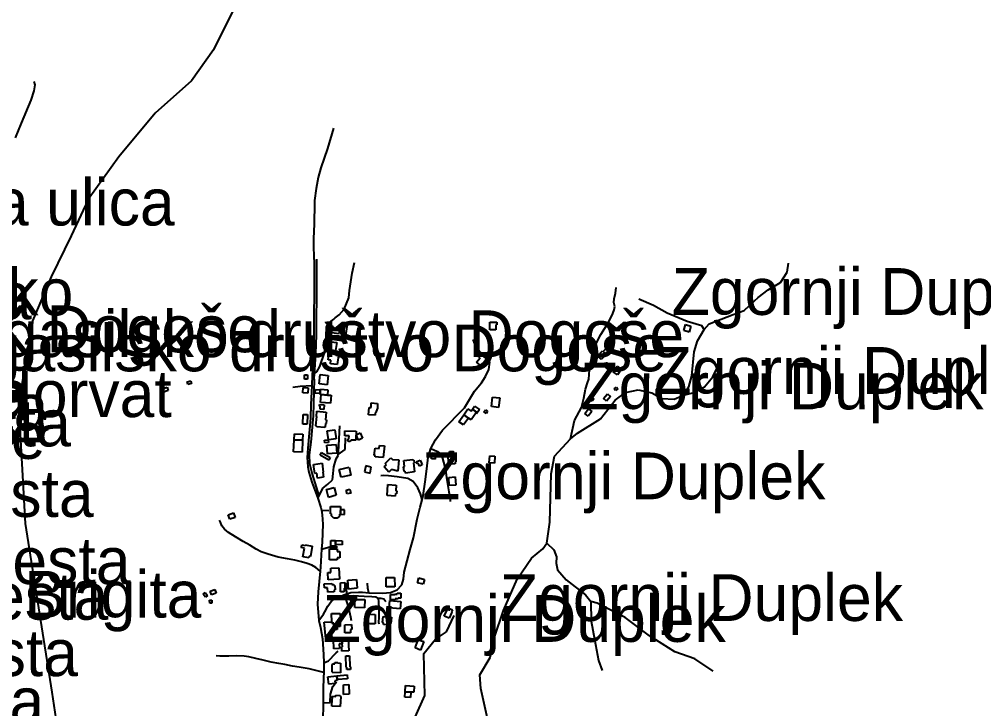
# Model space of a CAD drawing. Extents: x -8864 to 13231, y -7697 to 8949.
# Drawn here: x 1941 to 3221, y 4514 to 5428 of the extents above; entities that cross this region are included whole.
import ezdxf

# ---------------------------------------------------------------- set-up
doc = ezdxf.new("R2010")
doc.units = 0
for name, color, linetype in [('OSM_BUILDING_DETACHED', 9, 'CONTINUOUS'), ('OSM_BUILDING_GARAGE', 9, 'CONTINUOUS'), ('OSM_BUILDING_HOUSE', 9, 'CONTINUOUS'), ('OSM_BUILDING_YES', 9, 'CONTINUOUS'), ('OSM_HIGHWAY_FOOTWAY', 8, 'CONTINUOUS'), ('OSM_HIGHWAY_PATH', 8, 'CONTINUOUS'), ('OSM_HIGHWAY_RESIDENTIAL', 8, 'CONTINUOUS'), ('OSM_HIGHWAY_SERVICE', 8, 'CONTINUOUS'), ('OSM_HIGHWAY_TERTIARY', 8, 'CONTINUOUS'), ('OSM_HIGHWAY_TRACK', 8, 'CONTINUOUS'), ('OSM_HIGHWAY_UNCLASSIFIED', 8, 'CONTINUOUS'), ('OSM_LABELS', 8, 'CONTINUOUS'), ('OSM_WATERWAY_RIVER', 4, 'CONTINUOUS')]:
    doc.layers.add(name, color=color, linetype=linetype)

msp = doc.modelspace()

# ---------------------------------------------------------------- linework, layer by layer
at = {"layer": 'OSM_BUILDING_DETACHED'}
for p, q in [((2367.848652, 4777.490023), (2367.795053, 4771.585573)), ((2372.925222, 4777.445545), (2367.848652, 4777.490023)), ((2372.871624, 4771.541095), (2372.925222, 4777.445545)), ((2367.795053, 4771.585573), (2372.871624, 4771.541095))]:
    msp.add_line(p, q, dxfattribs=at)
at = {"layer": 'OSM_BUILDING_GARAGE'}
for p, q in [((2401.317262, 4835.700567), (2399.525532, 4828.150432)), ((2399.525532, 4828.150432), (2406.837937, 4826.137804)), ((2408.315732, 4834.221675), (2401.317262, 4835.700567)), ((2406.837937, 4826.137804), (2408.315732, 4834.221675))]:
    msp.add_line(p, q, dxfattribs=at)
at = {"layer": 'OSM_BUILDING_HOUSE'}
for p, q in [((2565.78895, 5026.255313), (2575.107481, 5026.32203)), ((2565.865519, 5016.303367), (2565.78895, 5026.255313)), ((2573.890023, 5016.370084), (2565.865519, 5016.303367)), ((2575.130451, 5022.930585), (2573.836424, 5022.919465)), ((2573.836424, 5022.919465), (2573.890023, 5016.370084)), ((2575.107481, 5026.32203), (2575.130451, 5022.930585)), ((2351.363199, 4976.651256), (2354.709294, 5000.558166)), ((2354.709294, 5000.558166), (2362.687855, 4999.435097)), ((2362.687855, 4999.435097), (2361.225374, 4988.982774)), ((2361.225374, 4988.982774), (2362.396891, 4988.815981)), ((2362.396891, 4988.815981), (2361.562281, 4982.867053)), ((2361.562281, 4982.867053), (2365.122771, 4982.355556)), ((2365.122771, 4982.355556), (2363.415267, 4970.135234)), ((2355.015573, 4976.13976), (2351.363199, 4976.651256)), ((2354.357073, 4971.413975), (2355.015573, 4976.13976)), ((2363.415267, 4970.135234), (2354.357073, 4971.413975)), ((2339.157991, 4944.504803), (2340.651099, 4957.05871)), ((2340.651099, 4957.05871), (2351.432111, 4955.768849)), ((2351.432111, 4955.768849), (2349.939003, 4943.226061)), ((2317.703164, 4932.907172), (2318.231495, 4939.890214)), ((2318.231495, 4939.890214), (2324.793517, 4939.389836)), ((2349.939003, 4943.226061), (2339.157991, 4944.504803)), ((2324.265187, 4932.406795), (2317.703164, 4932.907172)), ((2324.793517, 4939.389836), (2324.265187, 4932.406795)), ((2341.317256, 4920.075278), (2342.136551, 4930.472003)), ((2342.136551, 4930.472003), (2350.444362, 4929.804834)), ((2350.444362, 4929.804834), (2355.260596, 4929.426771)), ((2355.260596, 4929.426771), (2354.4413, 4919.030045)), ((2354.4413, 4919.030045), (2341.317256, 4920.075278)), ((2317.863961, 4891.209075), (2317.963501, 4903.929774)), ((2317.963501, 4903.929774), (2323.713885, 4903.929774)), ((2323.713885, 4903.929774), (2323.407606, 4891.09788)), ((2335.107454, 4889.174208), (2336.095203, 4901.316694)), ((2335.819552, 4901.350052), (2336.462738, 4908.333093)), ((2336.095203, 4901.316694), (2335.819552, 4901.350052)), ((2336.462738, 4908.333093), (2348.667946, 4907.276742)), ((2348.667946, 4907.276742), (2347.909906, 4896.79106)), ((2323.407606, 4891.09788), (2317.863961, 4891.209075)), ((2335.720012, 4889.12973), (2335.107454, 4889.174208)), ((2335.651099, 4888.151214), (2335.720012, 4889.12973)), ((2347.565342, 4891.998559), (2347.24375, 4887.328372)), ((2348.752172, 4891.909603), (2347.565342, 4891.998559)), ((2347.909906, 4896.79106), (2349.089079, 4896.702104)), ((2349.089079, 4896.702104), (2348.752172, 4891.909603)), ((2336.447424, 4888.095617), (2335.651099, 4888.151214)), ((2336.409139, 4887.684196), (2336.447424, 4888.095617)), ((2346.317256, 4886.883592), (2336.409139, 4887.684196)), ((2346.363198, 4887.406208), (2346.317256, 4886.883592)), ((2347.24375, 4887.328372), (2346.363198, 4887.406208)), ((2349.977287, 4882.191166), (2353.346354, 4882.647065)), ((2351.615879, 4870.27107), (2349.977287, 4882.191166)), ((2353.346354, 4882.647065), (2356.56228, 4883.091845)), ((2356.56228, 4883.091845), (2360.329509, 4883.614461)), ((2360.329509, 4883.614461), (2361.9681, 4871.694365)), ((2373.331042, 4875.675144), (2373.560751, 4882.480273)), ((2378.997199, 4875.474993), (2373.331042, 4875.675144)), ((2373.560751, 4882.480273), (2388.484183, 4881.979896)), ((2388.484183, 4881.979896), (2388.070707, 4869.82629)), ((2349.326445, 4863.098997), (2361.71542, 4864.188708)), ((2350.329508, 4851.812712), (2349.326445, 4863.098997)), ((2361.9681, 4871.694365), (2351.615879, 4870.27107)), ((2361.71542, 4864.188708), (2362.710826, 4852.913542)), ((2377.442834, 4870.460101), (2377.595973, 4871.027196)), ((2377.465805, 4869.659498), (2377.442834, 4870.460101)), ((2377.863967, 4868.669863), (2377.465805, 4869.659498)), ((2377.595973, 4871.027196), (2377.978822, 4871.416378)), ((2378.591379, 4868.169486), (2377.863967, 4868.669863)), ((2377.978822, 4871.416378), (2378.874687, 4871.705485)), ((2379.770552, 4868.024933), (2378.591379, 4868.169486)), ((2378.874687, 4871.705485), (2378.997199, 4875.474993)), ((2380.689389, 4868.314039), (2379.770552, 4868.024933)), ((2381.378516, 4869.214718), (2380.689389, 4868.314039)), ((2381.409144, 4870.04868), (2381.378516, 4869.214718)), ((2388.070707, 4869.82629), (2381.409144, 4870.04868)), ((2362.710826, 4852.913542), (2350.329508, 4851.812712)), ((2331.654161, 4837.679837), (2343.1243, 4839.425597)), ((2333.422921, 4825.748621), (2331.654161, 4837.679837)), ((2343.1243, 4839.425597), (2344.885403, 4827.472143)), ((2425.620481, 4834.588618), (2428.744524, 4837.312894)), ((2427.021706, 4839.103132), (2434.609762, 4846.475356)), ((2428.744524, 4837.312894), (2427.021706, 4839.103132)), ((2434.609762, 4846.475356), (2436.524004, 4844.484967)), ((2436.524004, 4844.484967), (2445.184036, 4843.695483)), ((2445.184036, 4843.695483), (2443.75984, 4828.706406)), ((2468.231512, 4841.149119), (2473.208541, 4843.450854)), ((2469.341772, 4838.725069), (2468.231512, 4841.149119)), ((2470.896137, 4839.425597), (2469.341772, 4838.725069)), ((2472.641926, 4835.63385), (2470.896137, 4839.425597)), ((2476.225387, 4837.290655), (2472.641926, 4835.63385)), ((2473.208541, 4843.450854), (2474.127378, 4841.460465)), ((2474.127378, 4841.460465), (2474.280517, 4841.527182)), ((2474.280517, 4841.527182), (2476.225387, 4837.290655)), ((2336.141145, 4826.160043), (2333.422921, 4825.748621)), ((2337.090609, 4819.744095), (2336.141145, 4826.160043)), ((2344.885403, 4827.472143), (2344.058451, 4827.349828)), ((2344.058451, 4827.349828), (2345.015572, 4820.711491)), ((2431.600573, 4827.672294), (2425.620481, 4834.588618)), ((2435.482657, 4831.0415), (2431.600573, 4827.672294)), ((2443.75984, 4828.706406), (2435.482657, 4831.0415)), ((2345.015572, 4820.711491), (2337.090609, 4819.744095)), ((2511.248362, 4820.611416), (2519.854795, 4821.267466)), ((2512.067657, 4809.725433), (2511.248362, 4820.611416)), ((2519.854795, 4821.267466), (2520.67409, 4810.392602)), ((2520.67409, 4810.392602), (2512.067657, 4809.725433)), ((2428.116653, 4687.755717), (2439.471937, 4687.822434)), ((2428.193222, 4675.490917), (2428.116653, 4687.755717)), ((2439.471937, 4687.822434), (2439.54085, 4675.557634)), ((2434.31114, 4675.524276), (2428.193222, 4675.490917)), ((2439.54085, 4675.557634), (2434.31114, 4675.524276)), ((2386.623539, 4647.914575), (2386.845592, 4658.77832)), ((2386.845592, 4658.77832), (2399.916037, 4658.511452)), ((2399.916037, 4658.511452), (2399.693985, 4647.647707)), ((2399.693985, 4647.647707), (2386.623539, 4647.914575)), ((2355.804241, 4639.897421), (2367.266723, 4640.064213)), ((2355.965037, 4628.978079), (2355.804241, 4639.897421)), ((2367.266723, 4640.064213), (2367.305007, 4637.106428)), ((2367.305007, 4637.106428), (2369.525528, 4637.139787)), ((2369.594441, 4632.514078), (2367.305007, 4632.480719)), ((2367.305007, 4632.480719), (2367.442833, 4622.973553)), ((2369.525528, 4637.139787), (2369.594441, 4632.514078)), ((2402.749116, 4626.376118), (2402.971168, 4639.030101)), ((2402.971168, 4639.030101), (2413.698581, 4638.841069)), ((2413.698581, 4638.841069), (2413.476529, 4626.187087)), ((2423.445902, 4627.910608), (2424.219256, 4636.205749)), ((2424.219256, 4636.205749), (2435.229977, 4635.182756)), ((2435.229977, 4635.182756), (2434.441309, 4626.743061)), ((2356.03395, 4628.978079), (2355.965037, 4628.978079)), ((2356.05692, 4627.19896), (2356.03395, 4628.978079)), ((2358.798115, 4627.243438), (2356.05692, 4627.19896)), ((2358.867028, 4622.840119), (2358.798115, 4627.243438)), ((2363.208529, 4622.906836), (2358.867028, 4622.840119)), ((2367.442833, 4622.973553), (2363.208529, 4622.906836)), ((2413.476529, 4626.187087), (2402.749116, 4626.376118)), ((2424.923697, 4627.777174), (2423.445902, 4627.910608)), ((2424.716959, 4625.553276), (2424.923697, 4627.777174)), ((2432.932886, 4624.786031), (2424.716959, 4625.553276)), ((2433.12431, 4626.865376), (2432.932886, 4624.786031)), ((2434.441309, 4626.743061), (2433.12431, 4626.865376)), ((2358.591377, 4605.360277), (2369.739924, 4605.782818)), ((2359.035481, 4593.251149), (2358.591377, 4605.360277)), ((2369.961976, 4599.978442), (2365.972695, 4599.833889)), ((2365.972695, 4599.833889), (2366.210061, 4593.518017)), ((2369.739924, 4605.782818), (2369.961976, 4599.978442)), ((2366.210061, 4593.518017), (2359.035481, 4593.251149)), ((2357.266722, 4529.725488), (2357.32032, 4530.381538)), ((2357.32032, 4530.381538), (2361.546967, 4530.070192)), ((2361.546967, 4530.070192), (2361.669479, 4531.726996)), ((2361.669479, 4531.726996), (2367.335635, 4531.304456)), ((2367.335635, 4531.304456), (2367.243752, 4529.970117)), ((2356.256002, 4517.316134), (2356.370856, 4518.861743)), ((2367.075298, 4516.52665), (2356.256002, 4517.316134)), ((2356.363199, 4518.861743), (2357.159524, 4529.725488)), ((2356.370856, 4518.861743), (2356.363199, 4518.861743)), ((2357.159524, 4529.725488), (2357.266722, 4529.725488)), ((2368.05539, 4529.9034), (2367.075298, 4516.52665)), ((2367.243752, 4529.970117), (2368.05539, 4529.9034))]:
    msp.add_line(p, q, dxfattribs=at)
at = {"layer": 'OSM_BUILDING_YES'}
for p, q in [((2349.234561, 5004.283196), (2351.577594, 5022.285654)), ((2351.577594, 5022.285654), (2356.853245, 5021.596246)), ((2356.853245, 5021.596246), (2355.720014, 5012.900802)), ((2366.056922, 5011.555344), (2366.730735, 5016.725908)), ((2366.730735, 5016.725908), (2369.671011, 5016.347845)), ((2369.671011, 5016.347845), (2370.811899, 5025.098886)), ((2370.811899, 5025.098886), (2376.462742, 5024.364999)), ((2376.462742, 5024.364999), (2373.438239, 5001.136379)), ((2823.139667, 5015.36933), (2825.452072, 5023.453201)), ((2825.452072, 5023.453201), (2832.733849, 5021.362736)), ((2832.733849, 5021.362736), (2830.436758, 5013.278865)), ((2373.438239, 5001.136379), (2349.234561, 5004.283196)), ((2355.720014, 5012.900802), (2366.056922, 5011.555344)), ((2830.436758, 5013.278865), (2823.139667, 5015.36933)), ((2716.294326, 4987.592837), (2721.63889, 4993.274898)), ((2721.63889, 4993.274898), (2725.375491, 4989.750019)), ((2366.424456, 4980.420764), (2367.190153, 4986.024989)), ((2372.067642, 4979.6424), (2366.424456, 4980.420764)), ((2367.190153, 4986.024989), (2372.825682, 4985.246624)), ((2372.825682, 4985.246624), (2372.067642, 4979.6424)), ((2548.001811, 4973.437723), (2552.948213, 4979.297696)), ((2549.801199, 4981.955254), (2552.435196, 4985.090951)), ((2552.948213, 4979.297696), (2549.801199, 4981.955254)), ((2552.435196, 4985.090951), (2562.136576, 4976.895885)), ((2708.591416, 4981.377041), (2715.306577, 4988.526875)), ((2713.323422, 4976.918124), (2708.591416, 4981.377041)), ((2720.030927, 4984.056839), (2713.323422, 4976.918124)), ((2715.306577, 4988.526875), (2716.294326, 4987.592837)), ((2720.030927, 4984.056839), (2716.294326, 4987.592837)), ((2716.294326, 4987.592837), (2720.030927, 4984.056839)), ((2725.375491, 4989.750019), (2720.030927, 4984.056839)), ((2554.563834, 4967.889096), (2548.001811, 4973.437723)), ((2562.136576, 4976.895885), (2554.563834, 4967.889096)), ((2729.533225, 4960.628067), (2734.732307, 4968.100367)), ((2734.732307, 4968.100367), (2740.291266, 4964.208544)), ((2319.854773, 4950.887392), (2320.007912, 4956.547214)), ((2320.007912, 4956.547214), (2323.989536, 4956.447138)), ((2323.989536, 4956.447138), (2323.828739, 4950.776197)), ((2735.107498, 4956.736245), (2729.533225, 4960.628067)), ((2740.291266, 4964.208544), (2735.107498, 4956.736245)), ((2131.470372, 4938.111095), (2137.641889, 4940.112604)), ((2137.641889, 4940.112604), (2139.0278, 4935.820479)), ((2164.11203, 4947.406991), (2168.912949, 4948.852525)), ((2165.168691, 4943.870992), (2164.11203, 4947.406991)), ((2169.969611, 4945.305407), (2165.168691, 4943.870992)), ((2168.912949, 4948.852525), (2169.969611, 4945.305407)), ((2323.828739, 4950.776197), (2319.854773, 4950.887392)), ((2731.003363, 4937.977661), (2733.721587, 4940.279396)), ((2733.721587, 4940.279396), (2735.467376, 4938.200051)), ((2132.86394, 4933.818971), (2131.470372, 4938.111095)), ((2139.0278, 4935.820479), (2132.86394, 4933.818971)), ((2334.15799, 4932.195525), (2334.464269, 4937.010265)), ((2340.605158, 4931.795223), (2334.15799, 4932.195525)), ((2334.464269, 4937.010265), (2340.903779, 4936.598844)), ((2340.520931, 4930.594318), (2340.605158, 4931.795223)), ((2342.136551, 4930.472003), (2340.520931, 4930.594318)), ((2340.605158, 4931.795223), (2340.903779, 4936.598844)), ((2340.903779, 4936.598844), (2340.605158, 4931.795223)), ((2340.903779, 4936.598844), (2340.972692, 4937.621837)), ((2340.972692, 4937.621837), (2350.995664, 4936.832353)), ((2350.444362, 4929.804834), (2342.136551, 4930.472003)), ((2350.995664, 4936.832353), (2350.444362, 4929.804834)), ((2567.818046, 4914.715682), (2569.479609, 4927.180634)), ((2569.479609, 4927.180634), (2578.890023, 4925.913011)), ((2698.377019, 4924.145012), (2700.520971, 4926.880407)), ((2700.520971, 4926.880407), (2703.6297, 4924.445238)), ((2716.455122, 4925.412634), (2721.89157, 4931.528355)), ((2725.919136, 4927.936759), (2720.482688, 4921.809919)), ((2721.89157, 4931.528355), (2725.919136, 4927.936759)), ((2732.756809, 4935.898316), (2731.003363, 4937.977661)), ((2735.467376, 4938.200051), (2732.756809, 4935.898316)), ((2339.671007, 4915.104864), (2339.854775, 4917.417719)), ((2340.788925, 4915.015909), (2339.671007, 4915.104864)), ((2339.854775, 4917.417719), (2346.018635, 4916.917342)), ((2340.474989, 4911.090728), (2340.788925, 4915.015909)), ((2346.018635, 4916.917342), (2345.513275, 4910.679306)), ((2408.200877, 4913.22567), (2408.576069, 4919.252435)), ((2408.576069, 4919.252435), (2416.677142, 4918.796536)), ((2416.677142, 4918.796536), (2416.669485, 4911.502149)), ((2542.718503, 4911.068489), (2545.582209, 4915.260537)), ((2545.582209, 4915.260537), (2552.243772, 4910.679306)), ((2577.251432, 4913.492538), (2567.818046, 4914.715682)), ((2578.890023, 4925.913011), (2577.251432, 4913.492538)), ((2701.493406, 4921.709843), (2698.377019, 4924.145012)), ((2703.6297, 4924.445238), (2701.493406, 4921.709843)), ((2720.482688, 4921.809919), (2716.455122, 4925.412634)), ((2345.513275, 4910.679306), (2340.474989, 4911.090728)), ((2405.023235, 4903.618429), (2405.49031, 4913.403582)), ((2413.744523, 4903.284844), (2405.023235, 4903.618429)), ((2405.49031, 4913.403582), (2408.200877, 4913.22567)), ((2413.844063, 4906.109195), (2413.744523, 4903.284844)), ((2414.112057, 4906.509497), (2413.844063, 4906.109195)), ((2414.487248, 4906.587333), (2414.112057, 4906.509497)), ((2416.485717, 4911.357595), (2414.487248, 4906.587333)), ((2416.669485, 4911.502149), (2416.485717, 4911.357595)), ((2524.870109, 4894.467086), (2531.340248, 4903.58507)), ((2531.340248, 4903.58507), (2536.830294, 4911.413193)), ((2537.450509, 4899.292946), (2531.340248, 4903.58507)), ((2531.340248, 4903.58507), (2537.450509, 4899.292946)), ((2536.830294, 4911.413193), (2540.9574, 4908.511005)), ((2547.136574, 4905.708893), (2540.888487, 4896.857777)), ((2540.9574, 4908.511005), (2542.718503, 4911.068489)), ((2542.718503, 4911.068489), (2548.223863, 4907.287861)), ((2548.223863, 4907.287861), (2542.718503, 4911.068489)), ((2548.223863, 4907.287861), (2547.136574, 4905.708893)), ((2547.136574, 4905.708893), (2548.223863, 4907.287861)), ((2548.300433, 4904.89717), (2547.136574, 4905.708893)), ((2552.243772, 4910.679306), (2548.300433, 4904.89717)), ((2557.994156, 4907.265622), (2560.015595, 4910.345722)), ((2560.819577, 4905.408667), (2557.994156, 4907.265622)), ((2560.015595, 4910.345722), (2562.83336, 4908.488766)), ((2562.83336, 4908.488766), (2560.819577, 4905.408667)), ((2691.891567, 4905.197397), (2696.845626, 4911.535507)), ((2696.378551, 4901.672517), (2691.891567, 4905.197397)), ((2701.340266, 4908.010628), (2696.378551, 4901.672517)), ((2696.845626, 4911.535507), (2701.340266, 4908.010628)), ((2530.98037, 4890.130484), (2524.870109, 4894.467086)), ((2537.450509, 4899.292946), (2530.98037, 4890.130484)), ((2540.888487, 4896.857777), (2537.450509, 4899.292946)), ((2306.087543, 4870.415623), (2306.409136, 4878.366061)), ((2306.409136, 4878.366061), (2317.626595, 4877.932401)), ((2317.626595, 4877.932401), (2317.297345, 4869.926366)), ((2388.3387, 4876.876049), (2393.683265, 4879.466891)), ((2391.654168, 4870.015322), (2388.3387, 4876.876049)), ((2393.683265, 4879.466891), (2397.006389, 4872.606164)), ((2305.467328, 4854.414674), (2306.003316, 4870.259951)), ((2306.003316, 4870.259951), (2317.220775, 4869.870768)), ((2317.297345, 4869.926366), (2306.087543, 4870.415623)), ((2317.220775, 4869.870768), (2316.707758, 4854.036611)), ((2346.493367, 4869.904127), (2351.240687, 4870.537938)), ((2346.975756, 4866.290292), (2346.493367, 4869.904127)), ((2351.723076, 4866.924103), (2346.975756, 4866.290292)), ((2351.240687, 4870.537938), (2351.723076, 4866.924103)), ((2397.006389, 4872.606164), (2391.654168, 4870.015322)), ((2418.867035, 4859.051502), (2419.25754, 4862.987802)), ((2419.25754, 4862.987802), (2426.202411, 4862.287274)), ((2316.707758, 4854.036611), (2305.467328, 4854.414674)), ((2340.551559, 4850.178147), (2342.61894, 4853.680787)), ((2351.975756, 4843.417495), (2340.551559, 4850.178147)), ((2342.61894, 4853.680787), (2354.035481, 4846.920135)), ((2412.519408, 4849.833443), (2413.514813, 4859.496282)), ((2413.514813, 4859.496282), (2418.867035, 4859.051502)), ((2426.202411, 4862.287274), (2424.303482, 4846.842299)), ((2488.514822, 4845.0743), (2489.426001, 4853.091454)), ((2489.426001, 4853.091454), (2494.341775, 4852.535479)), ((2494.341775, 4852.535479), (2493.46888, 4844.518325)), ((2510.796601, 4852.52436), (2512.31268, 4852.568838)), ((2510.942083, 4848.610298), (2510.796601, 4852.52436)), ((2512.266739, 4855.081843), (2517.159542, 4855.170799)), ((2512.31268, 4852.568838), (2512.266739, 4855.081843)), ((2517.159542, 4855.170799), (2517.205483, 4852.657794)), ((2517.205483, 4852.657794), (2520.681747, 4852.724511)), ((2520.681747, 4852.724511), (2520.75066, 4841.093521)), ((2354.035481, 4846.920135), (2351.975756, 4843.417495)), ((2413.767493, 4849.688889), (2412.519408, 4849.833443)), ((2413.537784, 4847.809695), (2413.767493, 4849.688889)), ((2418.116652, 4847.364915), (2413.537784, 4847.809695)), ((2424.303482, 4846.842299), (2418.116652, 4847.431632)), ((2418.116652, 4847.431632), (2418.116652, 4847.364915)), ((2451.776686, 4842.928238), (2463.813441, 4844.362652)), ((2452.741464, 4834.866605), (2451.776686, 4842.928238)), ((2463.813441, 4844.362652), (2463.974237, 4843.09503)), ((2463.974237, 4843.09503), (2465.061527, 4843.217344)), ((2465.475003, 4839.792541), (2464.380056, 4839.659107)), ((2464.380056, 4839.659107), (2465.804253, 4827.783489)), ((2465.061527, 4843.217344), (2465.475003, 4839.792541)), ((2493.46888, 4844.518325), (2488.514822, 4845.0743)), ((2510.528607, 4848.599179), (2510.942083, 4848.610298)), ((2510.796601, 4841.415987), (2510.528607, 4848.599179)), ((2511.20242, 4841.427106), (2510.796601, 4841.415987)), ((2511.217734, 4840.871131), (2511.20242, 4841.427106)), ((2512.167198, 4840.89337), (2511.217734, 4840.871131)), ((2512.228454, 4838.324768), (2512.167198, 4840.89337)), ((2519.923707, 4838.49156), (2512.228454, 4838.324768)), ((2520.75066, 4841.093521), (2519.862451, 4841.071282)), ((2519.862451, 4841.071282), (2519.923707, 4838.49156)), ((2565.13045, 4839.681346), (2565.689409, 4848.955003)), ((2571.914525, 4839.269925), (2565.13045, 4839.681346)), ((2565.689409, 4848.955003), (2572.465826, 4848.543581)), ((2572.465826, 4848.543581), (2571.914525, 4839.269925)), ((2365.942067, 4831.219412), (2378.974228, 4834.288392)), ((2368.399954, 4820.678133), (2365.942067, 4831.219412)), ((2378.974228, 4834.288392), (2381.432115, 4823.724874)), ((2451.340239, 4834.688694), (2452.741464, 4834.866605)), ((2452.075308, 4828.572973), (2451.340239, 4834.688694)), ((2453.461219, 4828.739765), (2452.075308, 4828.572973)), ((2453.759841, 4826.326835), (2453.461219, 4828.739765)), ((2465.804253, 4827.783489), (2453.759841, 4826.326835)), ((2381.432115, 4823.724874), (2368.399954, 4820.678133)), ((2349.020166, 4804.321359), (2359.08908, 4807.179069)), ((2351.952785, 4793.99135), (2349.020166, 4804.321359)), ((2359.08908, 4807.179069), (2362.021699, 4796.84906)), ((2375.000261, 4803.832101), (2379.839465, 4805.133082)), ((2376.4168, 4798.550342), (2375.000261, 4803.832101)), ((2381.263661, 4799.851323), (2376.4168, 4798.550342)), ((2379.839465, 4805.133082), (2381.263661, 4799.851323)), ((2429.38771, 4796.693387), (2430.566883, 4811.182086)), ((2430.566883, 4811.182086), (2441.56229, 4810.281407)), ((2440.643454, 4799.0396), (2440.383117, 4795.803828)), ((2441.983423, 4798.939525), (2440.643454, 4799.0396)), ((2441.56229, 4810.281407), (2440.942075, 4802.731272)), ((2440.942075, 4802.731272), (2442.289702, 4802.631196)), ((2442.289702, 4802.631196), (2441.983423, 4798.939525)), ((2362.021699, 4796.84906), (2351.952785, 4793.99135)), ((2440.383117, 4795.803828), (2429.38771, 4796.693387)), ((2218.690902, 4771.051837), (2225.605145, 4773.509245)), ((2225.605145, 4773.509245), (2227.756753, 4767.493599)), ((2354.18862, 4772.108189), (2354.479585, 4782.149091)), ((2354.479585, 4782.149091), (2367.641914, 4781.859984)), ((2367.641914, 4781.859984), (2367.320321, 4771.574453)), ((2220.842511, 4765.025072), (2218.690902, 4771.051837)), ((2227.756753, 4767.493599), (2220.842511, 4765.025072)), ((2355.896124, 4772.063711), (2354.18862, 4772.108189)), ((2355.827211, 4769.428391), (2355.896124, 4772.063711)), ((2358.844057, 4766.426128), (2355.827211, 4769.428391)), ((2363.070704, 4766.303814), (2358.844057, 4766.426128)), ((2366.225375, 4769.250479), (2363.070704, 4766.303814)), ((2366.301945, 4771.596692), (2366.225375, 4769.250479)), ((2367.320321, 4771.574453), (2366.301945, 4771.596692)), ((2354.87009, 4732.745185), (2354.893061, 4736.681485)), ((2354.893061, 4736.681485), (2355.811897, 4736.681485)), ((2355.811897, 4736.681485), (2356.263659, 4736.681485)), ((2356.263659, 4736.681485), (2361.240688, 4736.648127)), ((2361.240688, 4736.648127), (2361.21006, 4731.355248)), ((2361.21006, 4731.355248), (2361.240688, 4736.648127)), ((2361.240688, 4736.648127), (2369.992603, 4736.625888)), ((2369.992603, 4736.625888), (2369.816493, 4731.210695)), ((2315.559213, 4727.385589), (2315.74298, 4728.364105)), ((2319.831802, 4726.596105), (2315.559213, 4727.385589)), ((2315.74298, 4728.364105), (2316.217712, 4730.954946)), ((2316.217712, 4730.954946), (2320.597499, 4730.154343)), ((2317.726135, 4715.209745), (2319.831802, 4726.596105)), ((2320.597499, 4730.154343), (2320.758295, 4731.021663)), ((2320.758295, 4731.021663), (2330.19168, 4729.275903)), ((2330.19168, 4729.275903), (2327.664881, 4715.643405)), ((2353.124301, 4711.417998), (2353.239156, 4725.962294)), ((2353.239156, 4725.962294), (2363.108989, 4725.884458)), ((2354.847119, 4729.587249), (2354.854776, 4731.221814)), ((2361.194746, 4729.55389), (2354.847119, 4729.587249)), ((2354.854776, 4731.221814), (2354.87009, 4732.745185)), ((2361.21006, 4731.355248), (2361.194746, 4729.55389)), ((2369.816493, 4731.210695), (2361.21006, 4731.355248)), ((2363.108989, 4725.884458), (2363.086018, 4722.303981)), ((2363.086018, 4722.303981), (2366.638851, 4722.270623)), ((2366.638851, 4722.270623), (2366.577595, 4713.753091)), ((2325.566871, 4713.753091), (2317.726135, 4715.209745)), ((2325.972691, 4715.954751), (2325.566871, 4713.753091)), ((2327.664881, 4715.643405), (2325.972691, 4715.954751)), ((2363.2315, 4711.340161), (2353.124301, 4711.417998)), ((2363.254471, 4713.78645), (2363.2315, 4711.340161)), ((2366.577595, 4713.753091), (2363.254471, 4713.78645)), ((2354.655695, 4700.176191), (2365.444364, 4700.787763)), ((2354.977288, 4694.50525), (2354.655695, 4700.176191)), ((2365.444364, 4700.787763), (2366.286631, 4685.542938)), ((2350.965036, 4694.28286), (2354.977288, 4694.50525)), ((2351.493367, 4684.720096), (2350.965036, 4694.28286)), ((2366.286631, 4685.542938), (2351.493367, 4684.720096)), ((2377.35095, 4684.097404), (2388.943601, 4685.142637)), ((2378.399955, 4672.466415), (2377.35095, 4684.097404)), ((2388.943601, 4685.142637), (2389.984949, 4673.522767)), ((2469.946673, 4680.705959), (2471.638863, 4687.25534)), ((2471.638863, 4687.25534), (2479.211605, 4685.29831)), ((2479.211605, 4685.29831), (2477.519415, 4678.748928)), ((2194.893044, 4669.597586), (2200.765939, 4671.799246)), ((2200.765939, 4671.799246), (2202.572983, 4666.995625)), ((2346.210059, 4679.38274), (2356.087548, 4679.705205)), ((2346.393826, 4674.023144), (2346.210059, 4679.38274)), ((2350.62813, 4674.156578), (2346.393826, 4674.023144)), ((2350.811897, 4668.496756), (2350.62813, 4674.156578)), ((2356.087548, 4679.705205), (2356.13349, 4678.326388)), ((2356.13349, 4678.326388), (2358.889999, 4678.426463)), ((2358.889999, 4678.426463), (2358.928284, 4677.258916)), ((2358.928284, 4677.258916), (2360.214654, 4677.303394)), ((2360.406079, 4671.621334), (2359.043138, 4671.576856)), ((2359.043138, 4671.576856), (2359.142679, 4668.763624)), ((2360.214654, 4677.303394), (2360.406079, 4671.621334)), ((2367.580658, 4680.883871), (2373.46121, 4681.006185)), ((2367.848652, 4668.596832), (2367.580658, 4680.883871)), ((2373.61435, 4673.745157), (2372.327979, 4673.711798)), ((2372.327979, 4673.711798), (2372.42752, 4668.685788)), ((2373.46121, 4681.006185), (2373.61435, 4673.745157)), ((2389.984949, 4673.522767), (2378.399955, 4672.466415)), ((2477.519415, 4678.748928), (2469.946673, 4680.705959)), ((2185.237606, 4665.583449), (2187.925202, 4667.896304)), ((2188.530103, 4661.747224), (2185.237606, 4665.583449)), ((2187.925202, 4667.896304), (2191.217699, 4664.060079)), ((2191.217699, 4664.060079), (2188.530103, 4661.747224)), ((2196.692431, 4664.793965), (2194.893044, 4669.597586)), ((2202.572983, 4666.995625), (2196.692431, 4664.793965)), ((2359.142679, 4668.763624), (2350.811897, 4668.496756)), ((2372.42752, 4668.685788), (2367.848652, 4668.596832)), ((2434.089088, 4658.266823), (2434.127373, 4665.438896)), ((2440.268262, 4658.233464), (2434.089088, 4658.266823)), ((2434.127373, 4665.438896), (2439.594449, 4665.405537)), ((2439.594449, 4665.405537), (2439.602106, 4665.805839)), ((2439.602106, 4665.805839), (2442.756777, 4665.7836)), ((2440.275919, 4659.65676), (2440.268262, 4658.233464)), ((2444.165659, 4659.634521), (2440.275919, 4659.65676)), ((2442.756777, 4665.7836), (2442.764434, 4667.062342)), ((2442.764434, 4667.062342), (2447.718493, 4667.028983)), ((2447.680208, 4660.223854), (2444.165659, 4660.234973)), ((2444.165659, 4660.234973), (2444.165659, 4659.634521)), ((2447.718493, 4667.028983), (2447.680208, 4660.223854)), ((2194.004835, 4657.655251), (2196.761344, 4657.922119)), ((2194.395341, 4653.652233), (2194.004835, 4657.655251)), ((2197.151849, 4653.919101), (2194.395341, 4653.652233)), ((2196.761344, 4657.922119), (2197.151849, 4653.919101)), ((2432.274387, 4647.36972), (2433.20088, 4657.121515)), ((2446.646517, 4646.002023), (2432.274387, 4647.36972)), ((2433.20088, 4657.121515), (2447.580667, 4655.753818)), ((2447.580667, 4655.753818), (2446.646517, 4646.002023)), ((2509.671026, 4644.712161), (2510.827228, 4647.191808)), ((2510.827228, 4647.191808), (2516.217734, 4644.778878)), ((2505.161072, 4636.550454), (2509.00487, 4645.023507)), ((2511.684809, 4633.648266), (2505.161072, 4636.550454)), ((2509.00487, 4645.023507), (2509.671026, 4644.712161)), ((2515.459695, 4641.987886), (2511.684809, 4633.648266)), ((2516.217734, 4644.778878), (2515.030904, 4642.199156)), ((2515.030904, 4642.199156), (2515.459695, 4641.987886)), ((2345.781269, 4628.377627), (2356.03395, 4628.978079)), ((2348.407609, 4606.672377), (2345.781269, 4628.377627)), ((2356.03395, 4628.978079), (2356.05692, 4627.19896)), ((2356.05692, 4627.19896), (2358.798115, 4627.243438)), ((2358.798115, 4627.243438), (2358.867028, 4622.840119)), ((2358.867028, 4622.840119), (2363.208529, 4622.906836)), ((2363.208529, 4622.906836), (2363.216186, 4618.614712)), ((2373.223844, 4625.141854), (2382.350951, 4625.46432)), ((2373.622007, 4614.178035), (2373.223844, 4625.141854)), ((2382.350951, 4625.46432), (2382.588317, 4618.981655)), ((2356.13349, 4606.994842), (2348.407609, 4606.672377)), ((2363.216186, 4618.614712), (2355.069172, 4617.847467)), ((2355.069172, 4617.847467), (2356.13349, 4606.994842)), ((2381.026295, 4614.444902), (2373.622007, 4614.178035)), ((2382.588317, 4618.981655), (2380.865499, 4618.914938)), ((2380.865499, 4618.914938), (2381.026295, 4614.444902)), ((2369.39536, 4595.86423), (2370.145743, 4595.897589)), ((2369.640383, 4589.993138), (2369.39536, 4595.86423)), ((2369.739924, 4605.782818), (2377.902252, 4606.149761)), ((2369.961976, 4599.978442), (2369.739924, 4605.782818)), ((2370.145743, 4595.897589), (2369.961976, 4599.978442)), ((2377.902252, 4606.149761), (2378.576065, 4590.360081)), ((2466.883885, 4594.263023), (2470.934422, 4605.182365)), ((2473.935953, 4591.460911), (2466.883885, 4594.263023)), ((2470.934422, 4605.182365), (2478.193228, 4602.724957)), ((2478.193228, 4602.724957), (2473.935953, 4591.460911)), ((2378.576065, 4590.360081), (2369.640383, 4589.993138)), ((2374.686325, 4583.699505), (2379.785866, 4583.82182)), ((2375.038546, 4568.788265), (2374.686325, 4583.699505)), ((2379.785866, 4583.82182), (2380.13043, 4569.155209)), ((2356.393827, 4563.028368), (2356.615879, 4572.035157)), ((2356.615879, 4572.035157), (2357.075297, 4572.024038)), ((2357.075297, 4572.024038), (2357.105925, 4573.336138)), ((2357.105925, 4573.336138), (2359.992602, 4573.269421)), ((2359.992602, 4573.269421), (2360.02323, 4574.970703)), ((2360.02323, 4574.970703), (2364.004854, 4574.859508)), ((2364.004854, 4574.859508), (2364.004854, 4574.425848)), ((2364.004854, 4574.425848), (2367.733798, 4574.336892)), ((2367.733798, 4574.336892), (2367.488775, 4561.4494)), ((2375.91144, 4568.810504), (2375.038546, 4568.788265)), ((2375.995667, 4565.596971), (2375.91144, 4568.810504)), ((2380.13043, 4569.155209), (2381.033952, 4569.177448)), ((2381.033952, 4569.177448), (2381.133493, 4565.730405)), ((2350.811897, 4556.011968), (2362.664884, 4557.479741)), ((2352.021698, 4546.249054), (2350.811897, 4556.011968)), ((2356.853245, 4563.017249), (2356.393827, 4563.028368)), ((2356.81496, 4561.705149), (2356.853245, 4563.017249)), ((2367.488775, 4561.4494), (2356.81496, 4561.705149)), ((2362.664884, 4557.479741), (2376.661823, 4558.691766)), ((2362.664884, 4557.479741), (2363.292756, 4552.420372)), ((2363.292756, 4552.420372), (2362.664884, 4557.479741)), ((2381.133493, 4565.730405), (2375.995667, 4565.596971)), ((2376.661823, 4558.691766), (2377.09827, 4553.521202)), ((2360.750642, 4547.327645), (2352.021698, 4546.249054)), ((2363.461209, 4551.063794), (2360.337166, 4550.674612)), ((2360.337166, 4550.674612), (2360.750642, 4547.327645)), ((2377.09827, 4553.521202), (2363.292756, 4552.420372)), ((2363.292756, 4552.420372), (2363.461209, 4551.063794)), ((2371.447428, 4545.537406), (2378.644978, 4545.737557)), ((2371.799648, 4532.683273), (2371.447428, 4545.537406)), ((2378.644978, 4545.737557), (2379.004856, 4532.883424)), ((2453.300423, 4536.04136), (2453.698585, 4544.36986)), ((2453.698585, 4544.36986), (2465.497974, 4543.802765)), ((2465.497974, 4543.802765), (2465.107468, 4535.485385)), ((2379.004856, 4532.883424), (2371.799648, 4532.683273)), ((2452.97883, 4529.158394), (2453.300423, 4536.04136)), ((2461.003333, 4535.685536), (2453.300423, 4536.04136)), ((2453.300423, 4536.04136), (2461.003333, 4535.685536)), ((2461.003333, 4535.685536), (2460.681741, 4528.780331)), ((2465.107468, 4535.485385), (2461.003333, 4535.685536)), ((2460.681741, 4528.780331), (2452.97883, 4529.158394))]:
    msp.add_line(p, q, dxfattribs=at)
at = {"layer": 'OSM_HIGHWAY_FOOTWAY'}
for p, q in [((2336.118174, 5060.280961), (2336.401482, 5109.82942)), ((2732.427559, 5065.073462), (2733.56079, 5072.523522)), ((2335.842523, 5029.802431), (2336.118174, 5060.280961)), ((2730.161096, 5052.730825), (2730.727712, 5057.256459)), ((2730.727712, 5057.256459), (2732.427559, 5065.073462)), ((2728.844098, 5038.108692), (2730.819596, 5042.634326)), ((2731.577636, 5047.449066), (2730.161096, 5052.730825)), ((2730.819596, 5042.634326), (2731.577636, 5047.449066)), ((2335.712355, 5009.531596), (2335.842523, 5029.802431)), ((2723.652673, 5026.9892), (2728.844098, 5038.108692)), ((2713.17794, 5009.920778), (2718.553132, 5018.404951)), ((2718.553132, 5018.404951), (2723.652673, 5026.9892)), ((2334.770548, 4984.423782), (2335.712355, 5009.531596)), ((2703.438276, 4991.240031), (2713.17794, 5009.920778)), ((2701.569975, 4984.134675), (2703.438276, 4991.240031)), ((2333.690915, 4963.441299), (2334.770548, 4984.423782)), ((2700.16875, 4975.861772), (2701.569975, 4984.134675)), ((2698.239194, 4963.163312), (2698.65267, 4968.978806)), ((2698.65267, 4968.978806), (2700.16875, 4975.861772)), ((2332.79505, 4950.798436), (2333.338694, 4958.493125)), ((2333.338694, 4958.493125), (2333.690915, 4963.441299)), ((2697.11362, 4951.031945), (2698.239194, 4963.163312)), ((2332.79505, 4950.798436), (2332.082952, 4933.874568)), ((2332.082952, 4933.874568), (2331.194743, 4902.339687)), ((2331.194743, 4902.339687), (2328.338694, 4867.068656)), ((2328.338694, 4867.068656), (2326.2024, 4850.3227)), ((2326.2024, 4850.3227), (2326.55462, 4839.092013)), ((2326.55462, 4839.092013), (2329.984942, 4824.658911)), ((2329.984942, 4824.658911), (2337.075295, 4801.686039)), ((2337.075295, 4801.686039), (2339.196275, 4796.259727))]:
    msp.add_line(p, q, dxfattribs=at)
at = {"layer": 'OSM_HIGHWAY_PATH'}
for p, q in [((2960.482714, 5092.95003), (2962.128963, 5104.859007)), ((2951.654229, 5078.995067), (2960.482714, 5092.95003)), ((2922.075359, 5059.302445), (2935.015636, 5069.354467)), ((2935.015636, 5069.354467), (2951.654229, 5078.995067)), ((2916.968161, 5054.643378), (2922.075359, 5059.302445)), ((2888.80583, 5036.518605), (2903.185618, 5042.067232)), ((2903.185618, 5042.067232), (2916.968161, 5054.643378)), ((2856.769074, 5024.420597), (2888.80583, 5036.518605)), ((2849.992656, 5016.614713), (2856.769074, 5024.420597)), ((2861.899243, 4953.822938), (2872.373976, 4975.572666)), ((2850.605214, 4940.890968), (2861.899243, 4953.822938)), ((2835.199393, 4932.896053), (2850.605214, 4940.890968)), ((2822.672592, 4929.815953), (2835.199393, 4932.896053))]:
    msp.add_line(p, q, dxfattribs=at)
at = {"layer": 'OSM_HIGHWAY_RESIDENTIAL'}
for p, q in [((2424.242227, 4822.902031), (2421.370863, 4822.690761)), ((2431.43212, 4822.49061), (2424.242227, 4822.902031)), ((2442.726149, 4821.467617), (2431.43212, 4822.49061)), ((2457.105936, 4818.999089), (2442.726149, 4821.467617)), ((2464.089092, 4815.107267), (2457.105936, 4818.999089)), ((2470.252951, 4806.689811), (2464.089092, 4815.107267)), ((2473.744529, 4798.895047), (2470.252951, 4806.689811)), ((2475.942079, 4790.744459), (2473.744529, 4798.895047))]:
    msp.add_line(p, q, dxfattribs=at)
at = {"layer": 'OSM_HIGHWAY_SERVICE'}
for p, q in [((2383.277444, 5091.326584), (2386.455086, 5105.592893)), ((2379.571471, 5068.553863), (2383.277444, 5091.326584)), ((2378.545437, 5058.813188), (2379.571471, 5068.553863)), ((2372.595973, 5043.824112), (2378.545437, 5058.813188)), ((2366.018637, 5036.240618), (2372.595973, 5043.824112)), ((2351.286629, 5024.743062), (2358.821086, 5030.614154)), ((2358.821086, 5030.614154), (2359.877748, 5031.436997)), ((2359.877748, 5031.436997), (2360.628131, 5032.02633)), ((2360.628131, 5032.02633), (2366.018637, 5036.240618)), ((2348.614347, 5008.019345), (2349.127364, 5019.817127)), ((2349.127364, 5019.817127), (2351.286629, 5024.743062)), ((2347.840993, 4997.711576), (2348.614347, 5008.019345)), ((2346.40914, 4985.602448), (2347.840993, 4997.711576)), ((2340.24528, 4967.444316), (2346.40914, 4985.602448)), ((2336.141145, 4960.394558), (2340.24528, 4967.444316)), ((2330.26825, 4956.40266), (2333.338694, 4958.493125)), ((2333.338694, 4958.493125), (2336.141145, 4960.394558)), ((2365.298882, 4862.987802), (2366.638851, 4889.040774)), ((2365.00026, 4854.27012), (2365.298882, 4862.987802)), ((2373.912971, 4857.56149), (2374.11971, 4873.162138)), ((2364.380045, 4849.755606), (2364.525528, 4850.845316)), ((2364.525528, 4850.845316), (2373.912971, 4857.56149)), ((2364.525528, 4850.845316), (2365.00026, 4854.27012)), ((2487.611299, 4858.673439), (2496.332587, 4854.915051)), ((2496.332587, 4854.915051), (2501.669494, 4850.400537)), ((2501.669494, 4850.400537), (2504.548514, 4840.960087)), ((2358.622005, 4834.355109), (2361.814961, 4845.040941)), ((2361.814961, 4845.040941), (2364.380045, 4849.755606)), ((2504.548514, 4840.960087), (2506.80732, 4830.496645)), ((2357.090611, 4817.431241), (2358.116645, 4825.648546)), ((2358.116645, 4825.648546), (2358.622005, 4834.355109)), ((2506.80732, 4830.496645), (2508.453568, 4820.233353)), ((2350.827211, 4811.482312), (2357.090611, 4817.431241)), ((2508.453568, 4820.233353), (2509.678683, 4812.027167)), ((2509.678683, 4812.027167), (2511.324931, 4801.352455)), ((2339.196275, 4796.259727), (2344.249875, 4806.456302)), ((2344.249875, 4806.456302), (2350.827211, 4811.482312)), ((2511.324931, 4801.352455), (2512.764442, 4794.580684)), ((2337.519399, 4792.868282), (2339.196275, 4796.259727)), ((2512.764442, 4794.580684), (2513.170261, 4788.420485)), ((2342.450487, 4776.878451), (2352.144209, 4776.511508)), ((2342.634254, 4725.217288), (2353.376981, 4728.286268)), ((2353.376981, 4728.286268), (2363.644976, 4728.286268)), ((2376.271318, 4666.272858), (2375.352482, 4680.672601)), ((2403.897661, 4673.489408), (2403.285103, 4680.46133)), ((2405.452025, 4667.451524), (2403.897661, 4673.489408)), ((2372.167183, 4664.705009), (2375.061517, 4657.399503)), ((2376.271318, 4666.272858), (2378.652635, 4663.648657)), ((2378.652635, 4663.648657), (2384.303478, 4663.960003)), ((2378.652635, 4663.648657), (2379.089082, 4662.425513)), ((2379.089082, 4662.425513), (2382.082957, 4654.008057)), ((2384.303478, 4663.960003), (2391.692453, 4663.548582)), ((2391.692453, 4663.548582), (2399.089084, 4663.137161)), ((2399.089084, 4663.137161), (2409.050801, 4662.625664)), ((2409.050801, 4662.625664), (2414.387708, 4662.114167)), ((2414.387708, 4662.114167), (2417.672547, 4660.268332)), ((2417.672547, 4660.268332), (2421.064585, 4660.468482)), ((2417.672547, 4660.268332), (2418.185564, 4654.8309)), ((2421.064585, 4660.468482), (2425.222319, 4659.289816)), ((2425.222319, 4659.289816), (2427.894601, 4656.009566)), ((2375.061517, 4657.399503), (2376.700108, 4653.185215)), ((2376.700108, 4653.185215), (2379.37239, 4643.744766)), ((2418.185564, 4654.8309), (2418.491843, 4646.824865)), ((2418.491843, 4646.824865), (2418.392303, 4640.664666)), ((2379.37239, 4643.744766), (2381.118179, 4635.738731)), ((2381.118179, 4635.738731), (2381.631196, 4630.71272)), ((2418.392303, 4634.515587), (2418.292762, 4628.355388)), ((2418.392303, 4640.664666), (2418.392303, 4634.515587)), ((2508.445911, 4615.834839), (2518.308087, 4637.184265)), ((2418.292762, 4628.355388), (2418.491843, 4626.198206)), ((2493.660305, 4605.982968), (2508.445911, 4615.834839)), ((2478.055402, 4587.10207), (2493.660305, 4605.982968)), ((2354.931346, 4580.130148), (2358.522464, 4584.433392)), ((2358.522464, 4584.433392), (2361.707763, 4588.024988)), ((2361.707763, 4588.024988), (2364.479586, 4590.182169)), ((2479.693994, 4531.282217), (2478.055402, 4587.10207)), ((2345.605158, 4574.38137), (2351.746047, 4577.361394)), ((2351.746047, 4577.361394), (2354.931346, 4580.130148)), ((2354.602096, 4532.983499), (2357.703169, 4543.346866)), ((2357.703169, 4543.346866), (2362.496431, 4549.229078)), ((2353.981882, 4522.153113), (2354.602096, 4532.983499)), ((2466.554636, 4502.560567), (2479.693994, 4531.282217)), ((2344.648037, 4521.541541), (2353.981882, 4522.153113))]:
    msp.add_line(p, q, dxfattribs=at)
at = {"layer": 'OSM_HIGHWAY_TERTIARY'}
for p, q in [((2358.2315, 5283.582612), (2350.252938, 5256.617843)), ((2350.252938, 5256.617843), (2341.730732, 5230.976293)), ((2341.730732, 5230.976293), (2338.001788, 5218.566939)), ((2338.001788, 5218.566939), (2335.252937, 5203.577863)), ((2335.252937, 5203.577863), (2333.338694, 5187.64363)), ((2333.338694, 5187.64363), (2332.994131, 5175.056364)), ((2332.994131, 5175.056364), (2332.649567, 5165.849424)), ((2332.649567, 5165.849424), (2332.580654, 5156.95383)), ((2332.580654, 5156.95383), (2331.830272, 5137.072177)), ((2331.830272, 5137.072177), (2331.929812, 5125.063125)), ((2331.929812, 5125.063125), (2332.251405, 5115.366927)), ((2332.251405, 5115.366927), (2332.856305, 5103.313397)), ((2332.856305, 5103.313397), (2332.89459, 5090.614937)), ((2332.89459, 5090.614937), (2332.726137, 5067.119449)), ((2332.695509, 5063.016356), (2332.343288, 5037.530479)), ((2332.726137, 5067.119449), (2332.695509, 5063.016356)), ((2332.343288, 5037.530479), (2332.343288, 5022.15222)), ((2332.343288, 5022.15222), (2332.098265, 4990.572861)), ((2332.098265, 4990.572861), (2331.248342, 4972.937346)), ((2331.248342, 4972.937346), (2330.26825, 4956.40266)), ((2330.26825, 4956.40266), (2329.51021, 4941.980678)), ((2329.51021, 4941.980678), (2329.096734, 4934.152555)), ((2329.096734, 4934.152555), (2328.338694, 4917.095254)), ((2328.338694, 4917.095254), (2327.963502, 4899.259587)), ((2327.963502, 4899.259587), (2324.403012, 4859.207175)), ((2324.403012, 4859.207175), (2323.545431, 4846.931255)), ((2323.545431, 4846.931255), (2324.425983, 4834.466304)), ((2324.425983, 4834.466304), (2325.811894, 4827.638935)), ((2325.811894, 4827.638935), (2329.808832, 4814.150991)), ((2329.808832, 4814.150991), (2337.519399, 4792.868282)), ((2337.519399, 4792.868282), (2341.784331, 4780.814752)), ((2341.784331, 4780.814752), (2342.450487, 4776.878451)), ((2342.450487, 4776.878451), (2343.468864, 4770.896164)), ((2343.468864, 4770.896164), (2344.395357, 4758.586886)), ((2344.395357, 4758.586886), (2343.246812, 4734.624379)), ((2342.634254, 4725.217288), (2341.072233, 4701.410454)), ((2343.246812, 4734.624379), (2342.634254, 4725.217288)), ((2340.57453, 4696.384444), (2337.894591, 4668.941536)), ((2341.072233, 4701.410454), (2340.57453, 4696.384444)), ((2337.894591, 4668.941536), (2336.960441, 4652.362372)), ((2336.960441, 4652.362372), (2339.073764, 4630.846154)), ((2339.073764, 4630.846154), (2341.271314, 4621.383466)), ((2341.271314, 4621.383466), (2343.675602, 4606.316553)), ((2343.675602, 4606.316553), (2345.176368, 4585.467504)), ((2345.176368, 4585.467504), (2345.605158, 4574.38137)), ((2345.72767, 4571.223434), (2345.566873, 4561.760746)), ((2345.605158, 4574.38137), (2345.72767, 4571.223434)), ((2345.566873, 4561.760746), (2345.115112, 4555.011214)), ((2345.115112, 4555.011214), (2344.663351, 4539.799748)), ((2344.663351, 4539.799748), (2344.701636, 4524.63276)), ((2344.648037, 4521.541541), (2344.196276, 4496.822909)), ((2344.701636, 4524.63276), (2344.648037, 4521.541541))]:
    msp.add_line(p, q, dxfattribs=at)
at = {"layer": 'OSM_HIGHWAY_TRACK'}
for p, q in [((1962.251364, 5341.092628), (1960.919052, 5333.186669)), ((1960.94968, 5345.584904), (1962.251364, 5341.092628)), ((1960.919052, 5333.186669), (1956.608178, 5320.877391)), ((1956.608178, 5320.877391), (1944.027779, 5290.298786)), ((1944.027779, 5290.298786), (1936.171729, 5270.761837)), ((2314.211587, 4940.924326), (2304.265184, 4939.712302)), ((2329.51021, 4941.980678), (2314.211587, 4940.924326)), ((2208.392279, 4761.13325), (2207.266705, 4764.002079)), ((2210.245266, 4756.407465), (2208.392279, 4761.13325)), ((2213.736844, 4752.104222), (2210.245266, 4756.407465)), ((2219.180948, 4747.589708), (2213.736844, 4752.104222)), ((2228.315712, 4741.740854), (2219.180948, 4747.589708)), ((2238.484166, 4735.580655), (2228.315712, 4741.740854)), ((2247.519389, 4730.454569), (2238.484166, 4735.580655)), ((2255.942055, 4725.528634), (2247.519389, 4730.454569)), ((2262.611275, 4721.725768), (2255.942055, 4725.528634)), ((2641.531684, 4733.423474), (2650.773645, 4724.394446)), ((2650.773645, 4724.394446), (2654.471961, 4715.365418)), ((2271.546957, 4718.656788), (2262.611275, 4721.725768)), ((2285.107449, 4714.953997), (2271.546957, 4718.656788)), ((2297.121233, 4712.496589), (2285.107449, 4714.953997)), ((2307.075292, 4710.750828), (2297.121233, 4712.496589)), ((2315.704696, 4708.493571), (2307.075292, 4710.750828)), ((2654.471961, 4715.365418), (2653.859403, 4706.747811)), ((2323.407606, 4706.33639), (2315.704696, 4708.493571)), ((2329.563809, 4704.290403), (2323.407606, 4706.33639)), ((2334.908373, 4701.110228), (2329.563809, 4704.290403)), ((2340.57453, 4696.384444), (2334.908373, 4701.110228)), ((2653.859403, 4706.747811), (2655.704733, 4697.930053)), ((2655.704733, 4697.930053), (2667.2055, 4684.786813)), ((2667.2055, 4684.786813), (2692.879316, 4664.882921)), ((2692.879316, 4664.882921), (2699.655733, 4656.065163)), ((2708.078399, 4653.596636), (2699.655733, 4656.065163)), ((2699.655733, 4656.065163), (2700.475029, 4629.789802)), ((2745.452063, 4634.515587), (2708.078399, 4653.596636)), ((2777.695558, 4610.497482), (2745.452063, 4634.515587)), ((2700.475029, 4629.789802), (2704.785902, 4605.982968)), ((2811.171825, 4589.359327), (2777.695558, 4610.497482)), ((2704.785902, 4605.982968), (2710.130466, 4577.46147)), ((2207.680181, 4583.510474), (2202.641896, 4583.721744)), ((2219.38003, 4583.410398), (2207.680181, 4583.510474)), ((2230.168698, 4583.721744), (2219.38003, 4583.410398)), ((2239.923676, 4583.310323), (2230.168698, 4583.721744)), ((2245.980339, 4582.587556), (2239.923676, 4583.310323)), ((2255.528579, 4580.230223), (2245.980339, 4582.587556)), ((2837.664937, 4579.718727), (2811.171825, 4589.359327)), ((2265.076819, 4578.184237), (2255.528579, 4580.230223)), ((2275.865487, 4575.615634), (2265.076819, 4578.184237)), ((2285.720006, 4573.769798), (2275.865487, 4575.615634)), ((2293.629655, 4572.335384), (2285.720006, 4573.769798)), ((2303.99719, 4570.378353), (2293.629655, 4572.335384)), ((2312.626594, 4568.943938), (2303.99719, 4570.378353)), ((2326.079888, 4566.48653), (2312.626594, 4568.943938)), ((2710.130466, 4577.46147), (2714.854816, 4564.5295)), ((2862.312719, 4563.506506), (2837.664937, 4579.718727)), ((2336.654162, 4564.118079), (2326.079888, 4566.48653)), ((2345.566873, 4561.760746), (2336.654162, 4564.118079))]:
    msp.add_line(p, q, dxfattribs=at)
at = {"layer": 'OSM_HIGHWAY_UNCLASSIFIED'}
for p, q in [((2782.833384, 5048.427582), (2763.530166, 5056.833918)), ((2801.317306, 5038.575711), (2782.833384, 5048.427582)), ((2827.60368, 5027.489577), (2801.317306, 5038.575711)), ((2847.113636, 5021.540648), (2827.60368, 5027.489577)), ((2841.569991, 5001.636756), (2849.992656, 5016.614713)), ((2849.992656, 5016.614713), (2847.113636, 5021.540648)), ((2546.240709, 4996.2994), (2543.775165, 5003.282441)), ((2551.991092, 4987.681793), (2546.240709, 4996.2994)), ((2836.830327, 4987.081341), (2841.569991, 5001.636756)), ((2562.052349, 4979.887029), (2551.991092, 4987.681793)), ((2565.750665, 4973.526679), (2562.052349, 4979.887029)), ((2833.76754, 4955.468623), (2836.830327, 4987.081341)), ((2564.517893, 4963.874959), (2565.750665, 4973.526679)), ((2554.655717, 4946.028174), (2560.207019, 4954.234359)), ((2560.207019, 4954.234359), (2564.517893, 4963.874959)), ((2829.655747, 4940.490666), (2833.76754, 4955.468623)), ((2545.245303, 4934.730769), (2554.655717, 4946.028174)), ((2692.856345, 4937.521762), (2695.612854, 4946.028174)), ((2695.612854, 4946.028174), (2697.11362, 4951.031945)), ((2822.672592, 4929.815953), (2829.655747, 4940.490666)), ((2538.637339, 4923.867025), (2545.245303, 4934.730769)), ((2690.727708, 4925.757338), (2692.856345, 4937.521762)), ((2732.312705, 4923.044182), (2745.658801, 4933.096204)), ((2745.658801, 4933.096204), (2762.703213, 4936.787875)), ((2762.703213, 4936.787875), (2780.574578, 4932.684782)), ((2780.574578, 4932.684782), (2794.127413, 4925.301439)), ((2810.559268, 4924.278446), (2822.672592, 4929.815953)), ((2532.305026, 4913.00328), (2538.637339, 4923.867025)), ((2687.335671, 4913.392463), (2690.727708, 4925.757338)), ((2712.59601, 4898.214355), (2732.312705, 4923.044182)), ((2794.127413, 4925.301439), (2810.559268, 4924.278446)), ((2502.986493, 4883.014009), (2532.305026, 4913.00328)), ((2678.093709, 4895.957098), (2687.335671, 4913.392463)), ((2672.749145, 4871.538692), (2678.093709, 4895.957098)), ((2681.991106, 4879.333457), (2712.59601, 4898.214355)), ((2493.805787, 4870.226592), (2502.986493, 4883.014009)), ((2672.749145, 4871.538692), (2681.991106, 4879.333457)), ((2487.611299, 4858.673439), (2493.805787, 4870.226592)), ((2651.600598, 4848.754852), (2672.749145, 4871.538692)), ((2484.15035, 4847.242601), (2487.611299, 4858.673439)), ((2482.05234, 4831.931059), (2484.15035, 4847.242601)), ((2647.197841, 4825.314961), (2651.600598, 4848.754852)), ((2480.046214, 4814.60689), (2482.05234, 4831.931059)), ((2645.643476, 4761.13325), (2647.197841, 4825.314961)), ((2477.373932, 4796.548834), (2480.046214, 4814.60689)), ((2473.537791, 4781.037141), (2475.942079, 4790.744459)), ((2475.942079, 4790.744459), (2477.373932, 4796.548834)), ((2469.226918, 4765.05843), (2473.537791, 4781.037141)), ((2464.433655, 4740.52883), (2469.226918, 4765.05843)), ((2641.531684, 4733.423474), (2645.643476, 4761.13325)), ((2459.923701, 4724.928181), (2464.433655, 4740.52883)), ((2452.243761, 4694.660922), (2459.923701, 4724.928181)), ((2620.995694, 4713.319431), (2635.988039, 4725.82886)), ((2635.988039, 4725.82886), (2641.531684, 4733.423474)), ((2602.098295, 4685.409505), (2620.995694, 4713.319431)), ((2448.83641, 4677.937205), (2451.432122, 4685.709731)), ((2451.432122, 4685.709731), (2452.243761, 4694.660922)), ((2583.821111, 4644.156187), (2602.098295, 4685.409505)), ((2434.142687, 4667.773989), (2442.856317, 4671.332227)), ((2442.856317, 4671.332227), (2448.83641, 4677.937205)), ((2355.467334, 4655.965088), (2361.240688, 4660.190495)), ((2361.240688, 4660.190495), (2367.902251, 4662.447752)), ((2367.902251, 4662.447752), (2372.167183, 4664.705009)), ((2372.167183, 4664.705009), (2373.530123, 4665.427776)), ((2373.530123, 4665.427776), (2376.271318, 4666.272858)), ((2376.271318, 4666.272858), (2381.164121, 4667.773989)), ((2381.164121, 4667.773989), (2391.608226, 4668.41892)), ((2391.608226, 4668.41892), (2396.723081, 4668.274366)), ((2396.723081, 4668.274366), (2405.452025, 4667.451524)), ((2405.452025, 4667.451524), (2423.246821, 4666.817713)), ((2423.246821, 4666.817713), (2434.142687, 4667.773989)), ((2346.899186, 4642.176917), (2350.658758, 4649.927203)), ((2350.658758, 4649.927203), (2355.467334, 4655.965088)), ((2339.073764, 4630.846154), (2344.908374, 4638.952264)), ((2344.908374, 4638.952264), (2346.899186, 4642.176917)), ((2571.914525, 4608.451496), (2583.821111, 4644.156187)), ((2566.164141, 4581.775833), (2571.914525, 4608.451496)), ((2552.396911, 4558.580571), (2566.164141, 4581.775833)), ((2553.836422, 4540.522515), (2552.396911, 4558.580571)), ((2562.741476, 4500.837046), (2553.836422, 4540.522515))]:
    msp.add_line(p, q, dxfattribs=at)
at = {"layer": 'OSM_WATERWAY_RIVER'}
for p, q in [((2236.278959, 5462.973388), (2199.226888, 5387.51651)), ((2199.226888, 5387.51651), (2169.992582, 5346.707972)), ((2169.992582, 5346.707972), (2121.539284, 5303.786731)), ((2121.539284, 5303.786731), (2073.438206, 5245.909771)), ((2073.438206, 5245.909771), (2032.863929, 5189.111403)), ((2032.863929, 5189.111403), (2010.375412, 5141.153031)), ((2010.375412, 5141.153031), (1983.866987, 5086.634158)), ((1983.866987, 5086.634158), (1959.081379, 5028.390256)), ((1959.081379, 5028.390256), (1940.421346, 4917.862499)), ((1940.421346, 4917.862499), (1949.272802, 4759.58764)), ((1949.272802, 4759.58764), (1984.839422, 4535.685536)), ((1984.839422, 4535.685536), (1994.464231, 4471.637258))]:
    msp.add_line(p, q, dxfattribs=at)

# ---------------------------------------------------------------- texts
at = {"layer": 'OSM_LABELS'}
for s, p in [('Svenškova ulica', (1548.144799, 5154.705656)), ('Dupleška cesta', (1390.62552, 5030.231796)), ('Nad reko', (1676.491707, 5035.484586)), ('Zgornji Duplek', (2807.1365, 5036.121498)), ('Prostovoljno gasilsko društvo Dogoše', (1440.09051, 4980.062717)), ('NK Dogoše', (1839.2391, 4986.594307)), ('Prostovoljno gasilsko društvo Dogoše', (1417.352759, 4961.298017)), ('Zgornji Duplek', (2782.996402, 4931.365416)), ('Dupleška cesta', (1386.998621, 4900.866354)), ('Kmetija Horvat', (1599.739839, 4900.547595)), ('Zgornji Duplek', (2685.980571, 4910.836007)), ('Dupleška cesta', (1386.018529, 4896.463035)), ('Dupleška cesta', (1412.776959, 4882.404039)), ('Dupleška cesta', (1442.745876, 4861.717294)), ('Ulica Anice Černejeve', (1160.032043, 4845.13285)), ('Zgornji Duplek', (2476.138935, 4791.542464)), ('Dupleška cesta', (1472.943058, 4768.093296)), ('Dupleška cesta', (1521.874461, 4679.011386)), ('Dupleška cesta', (1492.293426, 4631.780191)), ('Tuš market Brigita', (1510.072482, 4634.541532)), ('Zgornji Duplek', (2579.146081, 4630.137014)), ('Zgornji Duplek', (2343.957787, 4602.396365)), ('Dupleška cesta', (1452.188854, 4556.912124)), ('Dupleška cesta', (1407.362329, 4492.903288))]:
    msp.add_text(s, height=62.042552, dxfattribs=at).set_placement(p)

doc.saveas('drawing.dxf')
